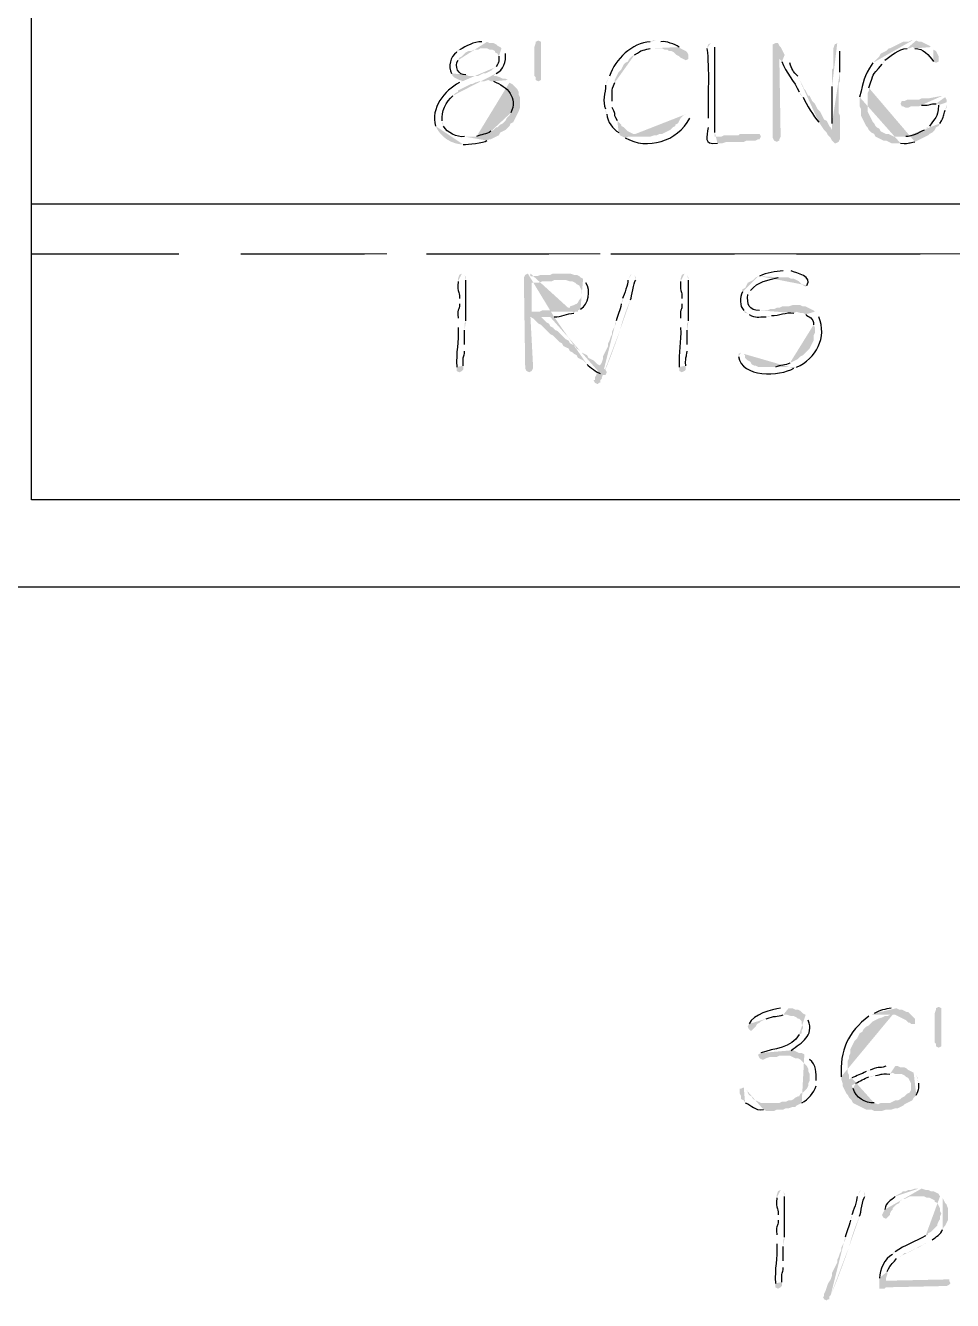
# Model space of a CAD drawing. Header units: inches. Extents: x -167 to 6071, y -6287 to -2731.
# Drawn here: x 644.2 to 681.7, y -5774.5 to -5722.8 of the extents above; entities that cross this region are included whole.
import ezdxf

# ---------------------------------------------------------------- set-up
doc = ezdxf.new("R2010")
doc.units = ezdxf.units.IN
doc.header["$LTSCALE"] = 96
doc.header["$MEASUREMENT"] = 0
doc.linetypes.add('Dash', pattern=[0.225, 0.15, -0.075])
doc.layers.add('Furniture', color=7, linetype='Continuous', lineweight=5, true_color=0x994d00)
doc.layers.add('PDF_Geometry', color=7, linetype='Continuous', true_color=0x4a4a4a)
doc.layers.add('PDF_Solid Fills', color=7, linetype='Continuous')

msp = doc.modelspace()

# ---------------------------------------------------------------- hatches: boundary and pattern name
at = {"layer": 'PDF_Solid Fills', "transparency": 33554559}
h = msp.add_hatch(color=256, dxfattribs=at)
h.paths.add_polyline_path([(662.783, -5723.509), (662.677, -5723.509)], flags=0)
h.paths.add_polyline_path([(661.77, -5723.829), (661.717, -5723.829), (661.663, -5723.935)], flags=0)
h.paths.add_polyline_path([(661.45, -5724.789), (661.503, -5724.895), (662.25, -5724.895), (662.143, -5724.895), (662.037, -5724.842)], flags=0)
h.paths.add_polyline_path([(661.717, -5724.255), (661.77, -5724.149), (661.877, -5724.095), (662.037, -5723.935), (662.143, -5723.882), (662.25, -5723.882), (662.357, -5723.829), (662.517, -5723.829), (662.623, -5723.775), (663.477, -5723.775), (663.423, -5723.722), (663.317, -5723.669), (663.263, -5723.615), (663.157, -5723.562), (662.997, -5723.562), (662.89, -5723.509)], flags=0)
for points in [[(665.077, -5723.722), (665.077, -5725.055), (664.97, -5725.109), (664.863, -5725.055), (664.863, -5724.949), (664.81, -5724.895), (664.81, -5723.722), (664.863, -5723.562), (664.863, -5723.509), (664.97, -5723.455), (665.077, -5723.509)], [(670.73, -5723.775), (669.717, -5723.775), (669.983, -5723.775), (670.09, -5723.829), (670.197, -5723.829), (670.25, -5723.882), (670.357, -5723.882), (670.463, -5723.935), (670.57, -5724.042), (670.677, -5724.095), (670.73, -5724.149), (670.837, -5724.202), (670.943, -5724.255), (671.05, -5724.202), (671.05, -5724.042), (670.997, -5723.935), (670.943, -5723.882), (670.837, -5723.829)], [(674.57, -5723.562), (674.463, -5723.615), (674.463, -5727.402), (674.517, -5727.509), (674.623, -5727.562), (674.73, -5727.509), (674.73, -5727.455), (674.783, -5727.349), (674.73, -5724.149), (674.943, -5724.042), (674.783, -5723.722), (674.73, -5723.669), (674.677, -5723.562)], [(673.77, -5727.242), (673.13, -5727.242), (673.077, -5727.295), (672.49, -5727.295), (672.383, -5727.349), (672.117, -5727.349), (673.983, -5727.349), (673.93, -5727.242), (673.877, -5727.242)], [(665.983, -5732.895), (665.557, -5732.895), (665.45, -5732.949), (665.077, -5732.949), (664.917, -5733.002), (664.65, -5733.002), (666.677, -5733.055), (666.623, -5733.002), (666.517, -5732.949), (666.41, -5732.949), (666.25, -5732.895), (666.143, -5732.895)], [(675.423, -5734.175), (675.263, -5734.175), (675.103, -5734.229), (674.837, -5734.229), (674.73, -5734.282), (674.623, -5734.282), (674.517, -5734.335), (674.357, -5734.335), (674.25, -5734.389), (673.93, -5734.389), (676.117, -5734.389), (676.01, -5734.335), (675.903, -5734.282), (675.797, -5734.229), (675.69, -5734.229), (675.583, -5734.175)], [(681.183, -5762.602), (681.077, -5762.655), (681.077, -5762.709), (681.023, -5762.869), (681.023, -5764.042), (681.077, -5764.095), (681.077, -5764.202), (681.183, -5764.255), (681.29, -5764.202), (681.29, -5762.655)], [(681.503, -5773.642), (679.05, -5773.695), (678.783, -5773.695), (678.783, -5774.015), (678.997, -5774.015), (679.05, -5773.962), (681.45, -5773.909), (681.503, -5773.909), (681.61, -5773.855), (681.663, -5773.802), (681.61, -5773.695), (681.61, -5773.642)]]:
    msp.add_hatch(color=256, dxfattribs=at).paths.add_polyline_path(points)
h = msp.add_hatch(color=256, dxfattribs=at)
h.paths.add_polyline_path([(669.717, -5723.455), (669.61, -5723.455), (669.503, -5723.509)], flags=0)
h.paths.add_polyline_path([(667.85, -5724.895), (667.797, -5725.002), (667.743, -5725.109), (667.69, -5725.269)], flags=0)
h.paths.add_polyline_path([(667.69, -5726.229), (667.69, -5726.335), (667.743, -5726.442)], flags=0)
h.paths.add_polyline_path([(668.223, -5727.189), (668.277, -5727.295), (668.383, -5727.349), (669.397, -5727.349), (669.29, -5727.349), (669.13, -5727.295), (669.023, -5727.295), (668.917, -5727.242), (668.81, -5727.242), (668.703, -5727.189), (668.597, -5727.135), (668.437, -5726.975), (668.33, -5726.922), (668.33, -5726.869), (668.17, -5726.709)], flags=0)
h.paths.add_polyline_path([(667.957, -5726.175), (667.957, -5725.909)], flags=0)
h.paths.add_polyline_path([(668.063, -5725.162), (668.063, -5725.055), (668.17, -5724.842), (668.223, -5724.735), (668.33, -5724.629), (668.383, -5724.522), (668.437, -5724.415), (668.49, -5724.362), (668.597, -5724.309), (668.65, -5724.202), (668.757, -5724.095), (668.863, -5724.042)], flags=0)
h.paths.add_polyline_path([(669.503, -5723.775), (670.73, -5723.775), (670.677, -5723.722)], flags=0)
h.paths.add_polyline_path([(669.93, -5723.509), (669.823, -5723.455)], flags=0)
h = msp.add_hatch(color=256, dxfattribs=at)
h.paths.add_polyline_path([(680.117, -5723.455), (680.063, -5723.455), (679.957, -5723.509), (679.743, -5723.509), (679.637, -5723.562), (679.53, -5723.615), (679.423, -5723.669), (679.317, -5723.722), (679.21, -5723.775), (679.157, -5723.775), (679.05, -5723.882), (678.943, -5723.935), (678.837, -5723.989), (678.783, -5724.095), (678.677, -5724.202), (678.623, -5724.255), (678.517, -5724.362)], flags=0)
h.paths.add_polyline_path([(677.983, -5725.749), (677.983, -5726.122), (678.037, -5726.229), (678.037, -5726.495), (678.143, -5726.709), (678.197, -5726.815), (678.25, -5726.922), (678.303, -5726.975), (678.357, -5727.082), (678.463, -5727.189), (678.57, -5727.242), (678.623, -5727.349), (678.837, -5727.455), (678.943, -5727.509), (679.05, -5727.509), (679.157, -5727.562), (679.263, -5727.615), (679.637, -5727.615)], flags=0)
h.paths.add_polyline_path([(680.223, -5727.562), (680.33, -5727.509), (680.437, -5727.455), (680.543, -5727.402), (680.65, -5727.349), (679.37, -5727.349), (679.263, -5727.295), (679.157, -5727.242), (679.05, -5727.242), (678.943, -5727.189), (678.837, -5727.135), (678.783, -5727.029), (678.677, -5726.975), (678.623, -5726.922), (678.57, -5726.815), (678.517, -5726.762), (678.463, -5726.655), (678.41, -5726.549), (678.357, -5726.442), (678.303, -5726.335), (678.303, -5725.589), (678.357, -5725.482), (678.357, -5725.375)], flags=0)
h.paths.add_polyline_path([(678.89, -5724.415), (678.943, -5724.362), (678.997, -5724.255)], flags=0)
h.paths.add_polyline_path([(679.903, -5723.775), (680.01, -5723.775), (680.117, -5723.722), (680.863, -5723.722), (680.81, -5723.669), (680.703, -5723.615), (680.597, -5723.562), (680.49, -5723.509), (680.383, -5723.509), (680.277, -5723.455)], flags=0)
h = msp.add_hatch(color=256, dxfattribs=at)
h.paths.add_polyline_path([(663.477, -5723.775), (662.73, -5723.775), (662.89, -5723.775), (662.997, -5723.829), (663.103, -5723.829), (663.21, -5723.882), (663.21, -5723.935), (663.317, -5723.989), (663.37, -5724.095)], flags=0)
h.paths.add_polyline_path([(663.263, -5724.522), (663.157, -5724.575), (663.05, -5724.682), (662.943, -5724.735), (662.837, -5724.789), (662.73, -5724.789), (662.517, -5724.895), (661.503, -5724.895), (661.557, -5724.949), (661.663, -5725.002), (661.77, -5725.055), (661.93, -5725.109), (661.877, -5725.109), (661.77, -5725.162)], flags=0)
h.paths.add_polyline_path([(660.81, -5726.922, 0.291201), (661.93, -5727.669)], flags=0)
h.paths.add_polyline_path([(662.89, -5727.509), (662.997, -5727.455), (663.05, -5727.455), (663.157, -5727.402), (662.09, -5727.349), (661.983, -5727.349)], flags=0)
h.paths.add_polyline_path([(661.13, -5726.922), (661.077, -5726.815), (661.077, -5726.709)], flags=0)
h.paths.add_polyline_path([(661.503, -5725.695), (661.61, -5725.589), (661.717, -5725.535), (661.717, -5725.482), (661.823, -5725.429), (661.93, -5725.375), (662.143, -5725.269), (662.25, -5725.215), (662.303, -5725.215), (662.41, -5725.162), (662.57, -5725.109), (662.783, -5725.109), (662.943, -5725.055), (663.743, -5725.055), (663.637, -5725.002), (663.53, -5725.002), (663.423, -5724.949), (663.263, -5724.895), (663.157, -5724.895), (663.263, -5724.789)], flags=0)
h.paths.add_polyline_path([(663.637, -5723.989), (663.583, -5723.882)], flags=0)
h = msp.add_hatch(color=256, dxfattribs=at)
h.paths.add_polyline_path([(671.957, -5723.562), (671.85, -5723.615), (671.797, -5723.775)], flags=0)
h.paths.add_polyline_path([(671.85, -5726.602), (671.85, -5726.975)], flags=0)
h.paths.add_polyline_path([(672.223, -5727.615), (672.437, -5727.615), (672.597, -5727.562), (673.29, -5727.562), (673.397, -5727.509), (673.77, -5727.509), (673.877, -5727.455), (673.93, -5727.455), (673.983, -5727.349), (672.117, -5727.349), (672.117, -5727.189)], flags=0)
h.paths.add_polyline_path([(672.117, -5723.722), (672.063, -5723.615)], flags=0)
h = msp.add_hatch(color=256, dxfattribs=at)
h.paths.add_polyline_path([(674.943, -5724.042), (674.73, -5724.149), (674.73, -5724.202), (674.837, -5724.309)], flags=0)
h.paths.add_polyline_path([(675.53, -5725.535), (675.583, -5725.642), (675.69, -5725.749)], flags=0)
h.paths.add_polyline_path([(676.33, -5726.762), (676.437, -5726.922), (676.543, -5727.082), (676.863, -5727.082), (676.81, -5726.975), (676.757, -5726.922), (676.703, -5726.815), (676.65, -5726.709), (676.543, -5726.655), (676.49, -5726.549), (676.437, -5726.442), (676.383, -5726.335), (676.277, -5726.229), (676.223, -5726.122), (676.17, -5726.015), (676.063, -5725.909), (675.957, -5725.695), (675.903, -5725.695), (675.85, -5725.589), (675.797, -5725.482), (675.743, -5725.429), (675.69, -5725.322), (675.637, -5725.215), (675.583, -5725.109), (675.53, -5725.002), (675.477, -5724.895)], flags=0)
h.paths.add_polyline_path([(675.157, -5724.362), (675.103, -5724.255), (675.05, -5724.149)], flags=0)
h = msp.add_hatch(color=256, dxfattribs=at)
h.paths.add_polyline_path([(677.077, -5723.562), (676.97, -5723.615), (676.917, -5723.775), (676.917, -5724.575), (676.863, -5724.629), (676.863, -5725.322)], flags=0)
h.paths.add_polyline_path([(676.863, -5726.815), (676.863, -5727.082), (676.543, -5727.082), (676.65, -5727.189), (676.703, -5727.295), (676.81, -5727.402), (676.863, -5727.509), (676.97, -5727.615), (677.023, -5727.615), (677.13, -5727.562), (677.183, -5727.455), (677.183, -5726.495), (677.13, -5726.389), (677.13, -5725.215), (677.183, -5725.109), (677.183, -5724.735)], flags=0)
h.paths.add_polyline_path([(677.183, -5723.882), (677.183, -5723.615)], flags=0)
h = msp.add_hatch(color=256, dxfattribs=at)
h.paths.add_polyline_path([(680.863, -5723.722), (680.117, -5723.722), (680.223, -5723.775)], flags=0)
h.paths.add_polyline_path([(680.97, -5724.309), (681.077, -5724.362), (681.183, -5724.309), (681.183, -5724.095), (681.13, -5723.989), (681.077, -5723.882), (680.97, -5723.829)], flags=0)
h = msp.add_hatch(color=256, dxfattribs=at)
h.paths.add_polyline_path([(663.743, -5725.055), (662.943, -5725.055), (663.05, -5725.109), (663.157, -5725.109)], flags=0)
h.paths.add_polyline_path([(663.85, -5726.389), (663.797, -5726.495), (663.743, -5726.549), (663.69, -5726.602), (663.637, -5726.709), (663.53, -5726.815), (663.423, -5726.869), (663.317, -5726.975), (663.263, -5726.975), (663.157, -5727.082), (663.05, -5727.135)], flags=0)
h.paths.add_polyline_path([(662.463, -5727.349), (662.09, -5727.349), (663.157, -5727.402), (663.263, -5727.349), (663.37, -5727.295), (663.423, -5727.189), (663.53, -5727.135), (663.637, -5727.082), (663.743, -5726.975), (663.797, -5726.922), (663.85, -5726.815), (663.957, -5726.762), (664.063, -5726.549), (664.17, -5726.335), (664.223, -5726.175), (664.223, -5725.749), (664.17, -5725.642), (664.17, -5725.535), (664.117, -5725.429), (664.01, -5725.322), (663.957, -5725.269), (663.903, -5725.215), (663.797, -5725.162)], flags=0)
h = msp.add_hatch(color=256, dxfattribs=at)
h.paths.add_polyline_path([(681.343, -5725.695), (680.757, -5725.802), (680.49, -5725.802), (680.383, -5725.855), (679.903, -5725.855), (679.797, -5725.909), (679.69, -5725.909), (679.637, -5726.015), (679.69, -5726.122), (679.743, -5726.122), (679.85, -5726.175), (679.957, -5726.175), (680.063, -5726.122), (680.383, -5726.122), (680.49, -5726.069)], flags=0)
h.paths.add_polyline_path([(681.077, -5726.015), (681.183, -5726.015), (681.503, -5725.962), (681.503, -5725.855), (681.45, -5725.749)], flags=0)
h = msp.add_hatch(color=256, dxfattribs=at)
h.paths.add_polyline_path([(681.503, -5725.962), (681.183, -5726.015), (681.183, -5726.069)], flags=0)
h.paths.add_polyline_path([(680.81, -5726.922), (680.703, -5726.975), (680.703, -5727.029), (680.597, -5727.082)], flags=0)
h.paths.add_polyline_path([(679.85, -5727.349), (679.69, -5727.349), (680.65, -5727.349), (680.757, -5727.295), (680.81, -5727.242), (680.917, -5727.189), (681.023, -5727.082), (681.077, -5726.975), (681.183, -5726.922), (681.237, -5726.815)], flags=0)
h.paths.add_polyline_path([(681.45, -5726.282), (681.503, -5726.175), (681.503, -5726.069)], flags=0)
h = msp.add_hatch(color=256, dxfattribs=at)
h.paths.add_polyline_path([(670.943, -5726.442), (670.837, -5726.495), (670.73, -5726.602), (670.677, -5726.709), (670.623, -5726.815), (670.517, -5726.869), (670.517, -5726.922), (670.41, -5726.975), (670.303, -5727.082), (670.197, -5727.135), (670.09, -5727.189), (669.983, -5727.242), (669.877, -5727.242), (669.77, -5727.295), (669.663, -5727.295), (669.503, -5727.349), (668.383, -5727.349), (668.49, -5727.402)], flags=0)
h.paths.add_polyline_path([(671.103, -5726.602), (671.05, -5726.495)], flags=0)
h = msp.add_hatch(color=256, dxfattribs=at)
h.paths.add_polyline_path([(674.943, -5732.789), (674.89, -5732.789)], flags=0)
h.paths.add_polyline_path([(673.93, -5733.002), (673.877, -5733.002), (674.943, -5733.055), (675.103, -5733.055), (675.21, -5733.109), (675.317, -5733.109), (675.423, -5733.162), (675.53, -5733.215), (675.637, -5733.322), (675.69, -5733.322), (675.69, -5733.375), (675.797, -5733.429), (675.85, -5733.375)], flags=0)
h.paths.add_polyline_path([(675.21, -5732.789), (675.05, -5732.789)], flags=0)
h = msp.add_hatch(color=256, dxfattribs=at)
h.paths.add_polyline_path([(661.877, -5732.895), (661.77, -5732.949), (661.717, -5733.109), (661.717, -5733.215)], flags=0)
h.paths.add_polyline_path([(661.77, -5733.909), (661.77, -5734.122)], flags=0)
h.paths.add_polyline_path([(661.717, -5734.709), (661.717, -5735.082)], flags=0)
h.paths.add_polyline_path([(661.663, -5736.682), (661.663, -5736.842), (661.77, -5736.895), (661.877, -5736.842), (661.93, -5736.789), (661.93, -5736.629)], flags=0)
h.paths.add_polyline_path([(661.983, -5736.042), (661.983, -5735.775)], flags=0)
h.paths.add_polyline_path([(661.983, -5735.189), (661.983, -5734.922), (662.037, -5734.815)], flags=0)
h.paths.add_polyline_path([(662.037, -5733.162), (662.037, -5733.055), (661.983, -5732.949)], flags=0)
h = msp.add_hatch(color=256, dxfattribs=at)
h.paths.add_polyline_path([(664.543, -5732.895), (664.437, -5732.949), (664.383, -5733.055), (664.437, -5736.682), (664.437, -5736.735), (664.49, -5736.842), (664.597, -5736.895), (664.703, -5736.842), (664.757, -5736.735), (664.757, -5736.682), (664.65, -5734.655), (665.61, -5734.655)], flags=0)
h.paths.add_polyline_path([(666.41, -5734.495), (666.463, -5734.442), (664.703, -5734.442), (664.703, -5733.269), (664.97, -5733.269), (665.13, -5733.215), (665.503, -5733.215), (665.61, -5733.162), (665.983, -5733.162), (666.783, -5733.109), (666.677, -5733.055), (664.65, -5733.002), (664.65, -5732.895)], flags=0)
h = msp.add_hatch(color=256, dxfattribs=at)
h.paths.add_polyline_path([(666.783, -5733.109), (665.983, -5733.162), (666.09, -5733.162), (666.25, -5733.215), (666.357, -5733.215), (666.463, -5733.269), (666.517, -5733.322), (666.623, -5733.375), (666.73, -5733.589), (666.73, -5733.802), (666.677, -5733.909), (666.623, -5733.962), (666.57, -5734.069), (666.517, -5734.122), (666.41, -5734.175), (666.25, -5734.229), (666.25, -5734.282), (666.09, -5734.282), (665.983, -5734.335), (665.77, -5734.335), (665.663, -5734.389), (665.13, -5734.389), (665.023, -5734.442), (664.703, -5734.442), (666.57, -5734.442), (666.57, -5734.389), (666.677, -5734.335)], flags=0)
h.paths.add_polyline_path([(666.89, -5733.269), (666.837, -5733.162)], flags=0)
h = msp.add_hatch(color=256, dxfattribs=at)
h.paths.add_polyline_path([(668.757, -5732.895), (668.703, -5732.949), (668.65, -5733.055), (668.597, -5733.162)], flags=0)
h.paths.add_polyline_path([(668.383, -5733.909), (668.383, -5734.015), (668.33, -5734.122)], flags=0)
h.paths.add_polyline_path([(668.117, -5734.815), (668.117, -5734.922), (668.063, -5735.029), (667.957, -5735.242), (667.957, -5735.349), (667.903, -5735.455), (667.85, -5735.615), (667.797, -5735.722), (667.797, -5735.829), (667.743, -5735.935), (667.69, -5736.042), (667.637, -5736.149), (667.583, -5736.255), (667.583, -5736.362), (667.53, -5736.522), (667.423, -5736.682), (667.37, -5736.842), (667.317, -5737.002), (667.263, -5737.109), (667.263, -5737.215), (667.21, -5737.215), (667.263, -5737.322), (667.37, -5737.375), (667.423, -5737.322), (667.477, -5737.322), (667.477, -5737.215), (667.53, -5737.162)], flags=0)
h.paths.add_polyline_path([(667.53, -5737.162, 0.021773), (668.277, -5735.189)], flags=0)
h.paths.add_polyline_path([(668.703, -5733.962, 0.041027), (668.277, -5735.189)], flags=0)
h.paths.add_polyline_path([(668.917, -5733.162), (668.917, -5733.055), (668.863, -5732.949)], flags=0)
h = msp.add_hatch(color=256, dxfattribs=at)
h.paths.add_polyline_path([(670.89, -5732.895), (670.783, -5732.949), (670.73, -5733.109), (670.73, -5733.215)], flags=0)
h.paths.add_polyline_path([(670.783, -5733.909), (670.783, -5734.122)], flags=0)
h.paths.add_polyline_path([(670.73, -5734.709), (670.73, -5735.082)], flags=0)
h.paths.add_polyline_path([(670.677, -5736.682), (670.677, -5736.842), (670.783, -5736.895), (670.89, -5736.842), (670.943, -5736.789), (670.943, -5736.629)], flags=0)
h.paths.add_polyline_path([(670.997, -5736.042), (670.997, -5735.775)], flags=0)
h.paths.add_polyline_path([(670.997, -5735.189), (670.997, -5734.922), (671.05, -5734.815)], flags=0)
h.paths.add_polyline_path([(671.05, -5733.162), (671.05, -5733.055), (670.997, -5732.949)], flags=0)
h = msp.add_hatch(color=256, dxfattribs=at)
h.paths.add_polyline_path([(673.877, -5733.002), (673.77, -5733.055), (673.663, -5733.162), (673.45, -5733.269), (673.397, -5733.375), (673.343, -5733.482), (673.237, -5733.535), (673.237, -5733.642)], flags=0)
h.paths.add_polyline_path([(673.29, -5734.389), (673.343, -5734.495), (673.397, -5734.495), (673.503, -5734.549)], flags=0)
h.paths.add_polyline_path([(674.197, -5734.655), (674.303, -5734.655), (674.41, -5734.602)], flags=0)
h.paths.add_polyline_path([(675.317, -5734.495), (675.423, -5734.442), (676.17, -5734.442), (676.117, -5734.389), (673.93, -5734.389)], flags=0)
h.paths.add_polyline_path([(673.45, -5733.749), (673.503, -5733.642), (673.557, -5733.589)], flags=0)
h.paths.add_polyline_path([(674.677, -5733.055), (674.943, -5733.055)], flags=0)
h = msp.add_hatch(color=256, dxfattribs=at)
h.paths.add_polyline_path([(665.61, -5734.655), (664.65, -5734.655), (664.757, -5734.709), (664.97, -5734.922), (665.077, -5734.975), (665.183, -5735.082), (665.29, -5735.189), (665.343, -5735.242), (665.45, -5735.349), (665.557, -5735.402), (665.823, -5735.669), (665.93, -5735.722), (665.983, -5735.829), (666.197, -5735.935), (666.25, -5736.042), (666.357, -5736.095), (666.41, -5736.149), (666.517, -5736.202), (666.57, -5736.309), (666.677, -5736.362), (666.783, -5736.415), (666.943, -5736.575)], flags=0)
h.paths.add_polyline_path([(667.477, -5736.949), (667.53, -5737.002), (667.69, -5737.002), (667.743, -5736.895), (667.69, -5736.789), (667.583, -5736.735), (667.477, -5736.629), (667.37, -5736.575), (667.21, -5736.415), (667.103, -5736.362), (666.997, -5736.309), (666.943, -5736.202), (666.837, -5736.149), (666.73, -5736.095), (666.623, -5735.989), (666.517, -5735.935), (666.463, -5735.829), (666.25, -5735.722), (666.197, -5735.615), (666.09, -5735.562), (666.037, -5735.509), (665.93, -5735.402), (665.877, -5735.349), (665.77, -5735.242), (665.663, -5735.189), (665.557, -5735.082), (665.45, -5735.029), (665.397, -5734.922), (665.29, -5734.869), (665.183, -5734.762), (665.077, -5734.655), (665.45, -5734.655)], flags=0)
h = msp.add_hatch(color=256, dxfattribs=at)
h.paths.add_polyline_path([(676.17, -5734.442), (675.423, -5734.442), (675.583, -5734.495), (675.69, -5734.495), (675.797, -5734.549)], flags=0)
h.paths.add_polyline_path([(676.117, -5734.975), (676.17, -5735.082), (676.17, -5735.295), (676.117, -5735.402), (676.117, -5735.615), (676.063, -5735.722), (676.01, -5735.829), (675.957, -5735.935), (675.69, -5736.202), (675.583, -5736.255), (675.53, -5736.309), (675.477, -5736.362), (675.37, -5736.415), (675.263, -5736.469), (675.157, -5736.522)], flags=0)
h.paths.add_polyline_path([(674.57, -5736.682), (674.197, -5736.682), (675.423, -5736.682)], flags=0)
h.paths.add_polyline_path([(676.33, -5734.655), (676.223, -5734.549)], flags=0)
h = msp.add_hatch(color=256, dxfattribs=at)
h.paths.add_polyline_path([(673.183, -5736.095), (673.077, -5736.149), (673.077, -5736.255)], flags=0)
h.paths.add_polyline_path([(675.317, -5736.735), (675.423, -5736.682), (673.877, -5736.682), (673.77, -5736.629), (673.717, -5736.629), (673.61, -5736.575), (673.557, -5736.469), (673.45, -5736.415), (673.343, -5736.309), (673.343, -5736.202), (673.29, -5736.149)], flags=0)
h = msp.add_hatch(color=256, dxfattribs=at)
h.paths.add_polyline_path([(674.943, -5762.655), (674.783, -5762.655)], flags=0)
h.paths.add_polyline_path([(673.503, -5763.295), (673.45, -5763.402), (673.503, -5763.509), (673.557, -5763.562), (673.61, -5763.562), (673.717, -5763.455), (673.77, -5763.402), (673.823, -5763.295), (673.93, -5763.242), (673.983, -5763.189), (674.09, -5763.135), (674.197, -5763.082)], flags=0)
h.paths.add_polyline_path([(674.89, -5762.922), (675.797, -5762.922), (675.69, -5762.869), (675.637, -5762.815), (675.583, -5762.762), (675.477, -5762.709), (675.37, -5762.709), (675.263, -5762.655), (675.103, -5762.655)], flags=0)
h = msp.add_hatch(color=256, dxfattribs=at)
h.paths.add_polyline_path([(679.317, -5762.655), (679.263, -5762.655)], flags=0)
h.paths.add_polyline_path([(678.57, -5762.869), (678.463, -5762.922), (679.423, -5762.922), (679.743, -5763.082), (679.85, -5763.135), (679.957, -5763.242), (680.01, -5763.242), (680.063, -5763.295), (680.223, -5763.295), (680.223, -5763.082), (680.17, -5763.029), (680.063, -5762.922), (679.957, -5762.815), (679.903, -5762.815), (679.69, -5762.709), (679.583, -5762.709), (679.477, -5762.655)], flags=0)
h = msp.add_hatch(color=256, dxfattribs=at)
h.paths.add_polyline_path([(675.797, -5762.922), (674.997, -5762.922), (675.05, -5762.922), (675.21, -5762.975), (675.317, -5762.975), (675.423, -5763.029), (675.477, -5763.082), (675.53, -5763.082), (675.637, -5763.189), (675.637, -5763.295), (675.69, -5763.402), (675.69, -5763.455), (675.637, -5763.562), (675.637, -5763.669), (675.53, -5763.722)], flags=0)
h.paths.add_polyline_path([(673.983, -5764.469), (673.877, -5764.522), (673.877, -5764.575), (673.93, -5764.682), (674.037, -5764.735), (674.09, -5764.735), (674.197, -5764.682), (674.357, -5764.629), (674.623, -5764.629), (674.73, -5764.575), (674.943, -5764.575), (675.743, -5764.522), (675.637, -5764.469), (675.53, -5764.469), (675.423, -5764.415), (675.317, -5764.362), (675.157, -5764.362), (675.21, -5764.362)], flags=0)
h.paths.add_polyline_path([(675.903, -5763.135), (675.85, -5763.029)], flags=0)
h = msp.add_hatch(color=256, dxfattribs=at)
h.paths.add_polyline_path([(678.463, -5762.922), (678.357, -5762.975)], flags=0)
h.paths.add_polyline_path([(677.237, -5765.429), (677.237, -5765.535), (677.557, -5765.535), (677.557, -5765.375), (677.503, -5765.269), (677.503, -5764.789), (677.557, -5764.682), (677.557, -5764.575), (677.61, -5764.469), (677.61, -5764.309), (677.663, -5764.202), (677.717, -5764.095), (677.77, -5763.989), (677.877, -5763.882), (677.93, -5763.775), (677.983, -5763.669), (678.09, -5763.615), (678.143, -5763.509), (678.25, -5763.402), (678.357, -5763.349), (678.463, -5763.242), (678.517, -5763.189), (678.623, -5763.135), (678.73, -5763.082), (678.89, -5763.029), (678.997, -5762.975), (679.103, -5762.975), (679.21, -5762.922), (679.317, -5762.922)], flags=0)
h = msp.add_hatch(color=256, dxfattribs=at)
h.paths.add_polyline_path([(675.743, -5764.522), (674.943, -5764.575), (675.157, -5764.575), (675.263, -5764.629), (675.37, -5764.682), (675.477, -5764.682), (675.583, -5764.735), (675.69, -5764.842), (675.743, -5764.895), (675.85, -5765.002), (675.903, -5765.109), (675.903, -5765.215), (675.957, -5765.322), (675.957, -5765.589), (675.903, -5765.695), (675.903, -5765.802), (675.85, -5765.909), (675.797, -5765.962), (675.69, -5766.069), (675.583, -5766.122), (675.53, -5766.229), (675.477, -5766.229), (675.37, -5766.282), (675.317, -5766.335), (675.21, -5766.389), (675.103, -5766.389), (674.997, -5766.442), (674.837, -5766.442), (674.73, -5766.495), (674.357, -5766.495), (675.53, -5766.549), (675.637, -5766.495)], flags=0)
h.paths.add_polyline_path([(676.223, -5765.802), (676.223, -5765.589)], flags=0)
h.paths.add_polyline_path([(675.957, -5764.735), (675.903, -5764.682), (675.85, -5764.629)], flags=0)
h = msp.add_hatch(color=256, dxfattribs=at)
h.paths.add_polyline_path([(679.263, -5765.002), (679.05, -5765.002)], flags=0)
h.paths.add_polyline_path([(678.41, -5765.162), (678.357, -5765.162), (678.25, -5765.215)], flags=0)
h.paths.add_polyline_path([(677.663, -5765.482), (677.557, -5765.535), (677.237, -5765.535), (677.29, -5765.695), (677.29, -5765.802), (677.397, -5766.015), (677.45, -5766.122), (677.503, -5766.175), (677.557, -5766.282), (677.61, -5766.335), (677.663, -5766.389), (677.717, -5766.495), (677.823, -5766.549), (678.73, -5766.549), (678.57, -5766.495)], flags=0)
h.paths.add_polyline_path([(677.717, -5765.909), (677.663, -5765.802), (677.717, -5765.749), (677.823, -5765.695)], flags=0)
h.paths.add_polyline_path([(678.357, -5765.429), (678.463, -5765.429), (678.623, -5765.375)], flags=0)
h.paths.add_polyline_path([(679.21, -5765.322), (679.317, -5765.269), (680.17, -5765.269), (680.063, -5765.215), (679.957, -5765.162), (679.903, -5765.109), (679.797, -5765.055), (679.637, -5765.055), (679.53, -5765.002), (679.423, -5765.002)], flags=0)
h = msp.add_hatch(color=256, dxfattribs=at)
h.paths.add_polyline_path([(680.17, -5765.269), (679.317, -5765.269), (679.423, -5765.322), (679.69, -5765.322), (679.797, -5765.375), (679.85, -5765.429), (679.957, -5765.482), (680.063, -5765.695), (680.063, -5765.962), (680.01, -5766.069), (679.903, -5766.122), (679.797, -5766.229), (679.69, -5766.282), (679.637, -5766.335), (679.53, -5766.389), (679.423, -5766.389), (679.21, -5766.495), (678.837, -5766.495), (678.73, -5766.549), (677.823, -5766.549), (678.25, -5766.762), (678.463, -5766.762), (678.57, -5766.815), (678.89, -5766.815), (679.05, -5766.762), (679.263, -5766.762), (679.423, -5766.709), (679.53, -5766.709), (679.743, -5766.602), (679.797, -5766.549), (680.117, -5766.389), (680.17, -5766.282), (680.277, -5766.175)], flags=0)
h.paths.add_polyline_path([(680.383, -5765.695), (680.33, -5765.589), (680.33, -5765.482), (680.277, -5765.375)], flags=0)
h = msp.add_hatch(color=256, dxfattribs=at)
h.paths.add_polyline_path([(673.29, -5765.855), (673.183, -5765.909), (673.13, -5765.909), (673.13, -5766.122), (673.183, -5766.229), (673.183, -5766.335), (673.29, -5766.389), (673.343, -5766.495)], flags=0)
h.paths.add_polyline_path([(674.09, -5766.762), (674.197, -5766.815), (674.517, -5766.815), (674.623, -5766.762), (674.89, -5766.762), (674.997, -5766.709), (675.103, -5766.709), (675.263, -5766.655), (675.37, -5766.655), (675.423, -5766.602), (675.53, -5766.549), (674.357, -5766.495), (673.983, -5766.495), (673.663, -5766.335), (673.61, -5766.229), (673.503, -5766.175), (673.45, -5766.069), (673.45, -5766.015), (673.343, -5765.909)], flags=0)
h = msp.add_hatch(color=256, dxfattribs=at)
h.paths.add_polyline_path([(680.383, -5769.962), (680.223, -5769.962), (680.063, -5770.015), (679.957, -5770.015), (679.85, -5770.069), (679.743, -5770.069), (679.69, -5770.122), (679.477, -5770.229), (679.423, -5770.282)], flags=0)
h.paths.add_polyline_path([(678.997, -5770.815), (678.943, -5770.922), (678.89, -5771.029), (678.943, -5771.135), (679.05, -5771.189), (679.103, -5771.135), (679.21, -5771.029), (679.21, -5770.975), (679.263, -5770.869), (679.317, -5770.815), (679.317, -5770.762), (679.37, -5770.709), (679.477, -5770.602), (679.583, -5770.549), (679.637, -5770.442), (679.743, -5770.389), (679.797, -5770.389), (680.01, -5770.282), (681.237, -5770.282), (681.183, -5770.175), (680.97, -5770.069), (680.863, -5770.069), (680.757, -5770.015), (680.65, -5770.015), (680.49, -5769.962)], flags=0)
h = msp.add_hatch(color=256, dxfattribs=at)
h.paths.add_polyline_path([(674.783, -5770.015), (674.677, -5770.069), (674.623, -5770.229), (674.623, -5770.335)], flags=0)
h.paths.add_polyline_path([(674.677, -5771.029), (674.677, -5771.242)], flags=0)
h.paths.add_polyline_path([(674.623, -5771.829), (674.623, -5772.202)], flags=0)
h.paths.add_polyline_path([(674.57, -5773.802), (674.57, -5773.962), (674.677, -5774.015), (674.783, -5773.962), (674.837, -5773.909), (674.837, -5773.749)], flags=0)
h.paths.add_polyline_path([(674.89, -5773.162), (674.89, -5772.895)], flags=0)
h.paths.add_polyline_path([(674.89, -5772.309), (674.89, -5772.042), (674.943, -5771.935)], flags=0)
h.paths.add_polyline_path([(674.943, -5770.282), (674.943, -5770.175), (674.89, -5770.069)], flags=0)
h = msp.add_hatch(color=256, dxfattribs=at)
h.paths.add_polyline_path([(678.037, -5770.015), (677.983, -5770.069), (677.93, -5770.175), (677.877, -5770.282)], flags=0)
h.paths.add_polyline_path([(677.663, -5771.029), (677.663, -5771.135), (677.61, -5771.242)], flags=0)
h.paths.add_polyline_path([(677.397, -5771.935), (677.397, -5772.042), (677.29, -5772.255), (677.237, -5772.362), (677.237, -5772.469), (677.183, -5772.575), (677.13, -5772.735), (677.077, -5772.842), (677.077, -5772.949), (677.023, -5773.055), (676.97, -5773.162), (676.917, -5773.269), (676.863, -5773.375), (676.863, -5773.482), (676.81, -5773.642), (676.703, -5773.802), (676.65, -5773.962), (676.597, -5774.122), (676.543, -5774.229), (676.543, -5774.335), (676.49, -5774.335), (676.543, -5774.442), (676.65, -5774.495), (676.703, -5774.442), (676.757, -5774.442), (676.757, -5774.335), (676.81, -5774.282)], flags=0)
h.paths.add_polyline_path([(676.81, -5774.282, 0.021662), (677.557, -5772.309)], flags=0)
h.paths.add_polyline_path([(677.983, -5771.082, 0.041027), (677.557, -5772.309)], flags=0)
h.paths.add_polyline_path([(678.197, -5770.282), (678.197, -5770.175), (678.143, -5770.069)], flags=0)
h = msp.add_hatch(color=256, dxfattribs=at)
h.paths.add_polyline_path([(681.237, -5770.282), (680.383, -5770.282), (680.597, -5770.282), (680.703, -5770.335), (680.81, -5770.335), (681.023, -5770.442), (681.023, -5770.495), (681.13, -5770.549), (681.183, -5770.655), (681.237, -5770.762), (681.237, -5770.869), (681.29, -5770.975), (681.237, -5771.082), (681.237, -5771.189), (681.183, -5771.295), (681.13, -5771.402), (681.13, -5771.455), (681.023, -5771.562), (680.97, -5771.615), (680.863, -5771.722), (680.757, -5771.775), (680.757, -5771.829), (680.65, -5771.882)], flags=0)
h.paths.add_polyline_path([(679.423, -5772.522), (679.37, -5772.522), (679.317, -5772.629)], flags=0)
h.paths.add_polyline_path([(678.783, -5773.589), (678.783, -5773.695), (679.05, -5773.695), (679.05, -5773.589), (679.103, -5773.429), (679.103, -5773.322)], flags=0)
h.paths.add_polyline_path([(679.477, -5772.789), (679.69, -5772.682), (679.797, -5772.575), (679.903, -5772.575), (680.01, -5772.522), (680.117, -5772.469), (680.17, -5772.415), (680.33, -5772.362), (680.437, -5772.309), (680.597, -5772.202), (680.917, -5772.042)], flags=0)
h.paths.add_polyline_path([(681.343, -5771.615), (681.397, -5771.509), (681.45, -5771.455), (681.503, -5771.349), (681.557, -5771.242), (681.557, -5770.762), (681.503, -5770.602), (681.45, -5770.549), (681.397, -5770.442), (681.343, -5770.335)], flags=0)

# ---------------------------------------------------------------- linework, layer by layer
at = {"layer": 'Furniture', "transparency": 33554687}
msp.add_lwpolyline([(644.437, -5730.069), (703.903, -5730.069)], dxfattribs=at)
at = {"layer": 'Furniture', "linetype": 'Dash', "ltscale": 0.4, "transparency": 33554687}
msp.add_lwpolyline([(644.437, -5732.095), (703.903, -5732.095)], dxfattribs=at)
at = {"layer": 'PDF_Geometry', "color": 7}
for points in [[(640.917, -5581.109), (640.917, -5745.589), (707.423, -5745.589), (707.423, -5734.069), (711.423, -5734.069), (711.423, -5730.602), (707.423, -5730.602), (707.423, -5714.602), (696.437, -5714.602), (696.437, -5718.069), (703.903, -5718.069), (703.903, -5742.069)], [(703.903, -5718.069), (703.903, -5742.069), (644.437, -5742.069), (644.437, -5718.069), (648.437, -5718.069), (648.437, -5714.602), (648.437, -5690.602)]]:
    msp.add_lwpolyline(points, dxfattribs=at)
at = {"layer": 'PDF_Geometry'}
for points in [[(644.437, -5730.069), (703.903, -5730.069)], [(644.437, -5732.095), (650.41, -5732.095)], [(652.917, -5732.095), (657.93, -5732.095)], [(660.437, -5732.095), (665.397, -5732.095)], [(667.903, -5732.095), (672.917, -5732.095)], [(675.423, -5732.095), (680.437, -5732.095)]]:
    msp.add_lwpolyline(points, dxfattribs=at)
for points in [[(662.677, -5723.509), (662.347, -5723.499), (662.063, -5723.687), (661.77, -5723.829)], [(669.503, -5723.509), (668.751, -5723.559), (668.093, -5724.202), (667.85, -5724.895)], [(670.677, -5723.722), (670.465, -5723.606), (670.17, -5723.472), (669.93, -5723.509)], [(661.663, -5723.935), (661.395, -5724.125), (661.318, -5724.503), (661.45, -5724.789)], [(663.263, -5724.789), (663.571, -5724.661), (663.666, -5724.297), (663.637, -5723.989)], [(668.863, -5724.042), (669.262, -5723.799), (669.07, -5723.889), (669.503, -5723.775)], [(671.797, -5723.775), (671.904, -5724.652), (671.826, -5725.688), (671.85, -5726.602)], [(672.117, -5727.189), (672.117, -5726.033), (672.117, -5724.878), (672.117, -5723.722)], [(677.183, -5724.735), (677.183, -5724.451), (677.183, -5724.167), (677.183, -5723.882)], [(678.997, -5724.255), (679.264, -5724.064), (679.564, -5723.813), (679.903, -5723.775)], [(680.223, -5723.775), (680.556, -5723.775), (680.793, -5724.058), (680.97, -5724.309)], [(662.037, -5724.842), (661.729, -5724.882), (661.553, -5724.491), (661.717, -5724.255)], [(663.37, -5724.095), (663.362, -5724.399), (663.411, -5724.22), (663.263, -5724.522)], [(674.837, -5724.309), (674.983, -5724.743), (675.346, -5725.12), (675.53, -5725.535)], [(675.477, -5724.895), (675.275, -5724.721), (675.243, -5724.615), (675.157, -5724.362)], [(678.517, -5724.362), (678.102, -5724.987), (678.173, -5725.048), (677.983, -5725.749)], [(678.357, -5725.375), (678.59, -5724.713), (678.421, -5724.983), (678.89, -5724.415)], [(661.77, -5725.162), (661.161, -5725.484), (660.588, -5726.199), (660.81, -5726.922)], [(663.157, -5725.109), (663.718, -5725.328), (664.154, -5725.763), (663.85, -5726.389)], [(667.69, -5725.269), (667.69, -5725.581), (667.545, -5725.925), (667.69, -5726.229)], [(667.957, -5725.909), (667.974, -5725.447), (667.894, -5725.583), (668.063, -5725.162)], [(676.863, -5725.322), (676.863, -5725.82), (676.863, -5726.318), (676.863, -5726.815)], [(661.077, -5726.709), (661.026, -5726.336), (661.235, -5725.937), (661.503, -5725.695)], [(675.69, -5725.749), (675.837, -5726.043), (676.111, -5726.529), (676.33, -5726.762)], [(680.49, -5726.069), (680.885, -5726.098), (680.817, -5726.016), (681.077, -5726.015)], [(681.183, -5726.069), (681.11, -5726.678), (681.081, -5726.514), (680.81, -5726.922)], [(667.743, -5726.442), (667.77, -5726.743), (667.984, -5727.041), (668.223, -5727.189)], [(668.17, -5726.709), (667.934, -5726.291), (668.192, -5726.593), (667.957, -5726.175)], [(668.49, -5727.402), (669.374, -5727.905), (670.613, -5727.553), (671.103, -5726.602)], [(681.237, -5726.815), (681.431, -5726.483), (681.348, -5726.52), (681.45, -5726.282)], [(661.983, -5727.349), (661.654, -5727.382), (661.284, -5727.201), (661.13, -5726.922)], [(663.05, -5727.135), (662.857, -5727.265), (662.659, -5727.251), (662.463, -5727.349)], [(671.85, -5726.975), (671.798, -5727.366), (671.627, -5727.695), (672.223, -5727.615)], [(680.597, -5727.082), (680.35, -5727.209), (680.13, -5727.335), (679.85, -5727.349)], [(661.93, -5727.669), (662.111, -5727.677), (662.742, -5727.595), (662.89, -5727.509)], [(679.637, -5727.615), (680.095, -5727.645), (679.942, -5727.58), (680.223, -5727.562)], [(674.783, -5762.655), (674.408, -5762.709), (673.676, -5762.901), (673.503, -5763.295)], [(679.263, -5762.655), (679.028, -5762.685), (678.783, -5762.74), (678.57, -5762.869)], [(674.197, -5763.082), (674.529, -5762.949), (674.638, -5763.011), (674.89, -5762.922)], [(675.21, -5764.362), (675.633, -5764.035), (676.149, -5763.801), (675.903, -5763.135)], [(678.357, -5762.975), (677.512, -5763.628), (677.174, -5764.36), (677.237, -5765.429)], [(675.53, -5763.722), (675.254, -5764.286), (674.481, -5764.271), (673.983, -5764.469)], [(676.223, -5765.589), (676.23, -5765.283), (676.233, -5764.931), (675.957, -5764.735)], [(678.25, -5765.215), (678.03, -5765.341), (677.876, -5765.383), (677.663, -5765.482)], [(679.05, -5765.002), (678.673, -5765.148), (678.911, -5764.943), (678.41, -5765.162)], [(678.623, -5765.375), (678.904, -5765.358), (678.75, -5765.293), (679.21, -5765.322)], [(675.637, -5766.495), (675.907, -5766.349), (676.109, -5766.086), (676.223, -5765.802)], [(677.823, -5765.695), (678.001, -5765.607), (678.179, -5765.518), (678.357, -5765.429)], [(680.277, -5766.175), (680.369, -5765.928), (680.397, -5765.961), (680.383, -5765.695)], [(678.57, -5766.495), (678.201, -5766.518), (677.824, -5766.263), (677.717, -5765.909)], [(673.343, -5766.495), (673.666, -5766.579), (673.687, -5766.816), (674.09, -5766.762)], [(674.623, -5770.335), (674.584, -5770.896), (674.702, -5770.632), (674.677, -5771.029)], [(674.943, -5771.935), (674.943, -5771.384), (674.943, -5770.833), (674.943, -5770.282)], [(677.877, -5770.282), (677.896, -5770.45), (677.721, -5770.857), (677.663, -5771.029)], [(677.983, -5771.082), (678.041, -5770.942), (678.093, -5770.392), (678.197, -5770.282)], [(679.423, -5770.282), (679.233, -5770.48), (679.052, -5770.471), (678.997, -5770.815)], [(674.677, -5771.242), (674.698, -5771.579), (674.592, -5771.314), (674.623, -5771.829)], [(677.61, -5771.242), (677.551, -5771.55), (677.469, -5771.652), (677.397, -5771.935)], [(680.65, -5771.882), (680.254, -5772.105), (679.8, -5772.255), (679.423, -5772.522)], [(680.917, -5772.042), (681.069, -5771.919), (681.27, -5771.815), (681.343, -5771.615)], [(674.623, -5772.202), (674.657, -5772.824), (674.535, -5773.175), (674.57, -5773.802)], [(674.89, -5772.895), (674.89, -5772.7), (674.89, -5772.504), (674.89, -5772.309)], [(679.317, -5772.629), (678.998, -5772.776), (678.787, -5773.259), (678.783, -5773.589)], [(679.103, -5773.322), (679.233, -5772.989), (679.38, -5772.965), (679.477, -5772.789)], [(674.837, -5773.749), (674.807, -5773.29), (674.872, -5773.443), (674.89, -5773.162)]]:
    msp.add_open_spline(points, degree=3, dxfattribs=at)
at = {"layer": 'PDF_Geometry', "color": 7}
for points in [[(674.89, -5732.789), (674.559, -5732.799), (674.23, -5732.864), (673.93, -5733.002)], [(675.85, -5733.375), (676.102, -5733.023), (675.422, -5732.865), (675.21, -5732.789)], [(661.717, -5733.215), (661.678, -5733.777), (661.795, -5733.512), (661.77, -5733.909)], [(662.037, -5734.815), (662.037, -5734.264), (662.037, -5733.713), (662.037, -5733.162)], [(666.677, -5734.335), (667.014, -5734.157), (667.107, -5733.581), (666.89, -5733.269)], [(668.597, -5733.162), (668.615, -5733.332), (668.441, -5733.735), (668.383, -5733.909)], [(668.703, -5733.962), (668.761, -5733.823), (668.813, -5733.271), (668.917, -5733.162)], [(670.73, -5733.215), (670.691, -5733.778), (670.808, -5733.511), (670.783, -5733.909)], [(671.05, -5734.815), (671.05, -5734.264), (671.05, -5733.713), (671.05, -5733.162)], [(673.557, -5733.589), (673.885, -5733.205), (674.241, -5733.169), (674.677, -5733.055)], [(673.237, -5733.642), (673.128, -5733.844), (673.11, -5734.219), (673.29, -5734.389)], [(673.93, -5734.389), (673.489, -5734.407), (673.422, -5734.115), (673.45, -5733.749)], [(661.77, -5734.122), (661.791, -5734.459), (661.685, -5734.194), (661.717, -5734.709)], [(668.33, -5734.122), (668.27, -5734.431), (668.19, -5734.531), (668.117, -5734.815)], [(670.783, -5734.122), (670.805, -5734.46), (670.698, -5734.193), (670.73, -5734.709)], [(665.61, -5734.655), (665.889, -5734.649), (666.139, -5734.517), (666.41, -5734.495)], [(673.503, -5734.549), (673.79, -5734.727), (673.854, -5734.636), (674.197, -5734.655)], [(674.41, -5734.602), (674.719, -5734.607), (675, -5734.45), (675.317, -5734.495)], [(675.423, -5736.682), (676.23, -5736.358), (676.67, -5735.472), (676.33, -5734.655)], [(675.797, -5734.549), (675.878, -5734.652), (676.153, -5734.692), (676.117, -5734.975)], [(661.717, -5735.082), (661.75, -5735.704), (661.629, -5736.055), (661.663, -5736.682)], [(661.983, -5735.775), (661.983, -5735.58), (661.983, -5735.384), (661.983, -5735.189)], [(670.73, -5735.082), (670.764, -5735.703), (670.642, -5736.055), (670.677, -5736.682)], [(670.997, -5735.775), (670.997, -5735.58), (670.997, -5735.384), (670.997, -5735.189)], [(661.93, -5736.629), (661.901, -5736.17), (661.966, -5736.323), (661.983, -5736.042)], [(670.943, -5736.629), (670.914, -5736.17), (670.979, -5736.323), (670.997, -5736.042)], [(673.077, -5736.255), (673.192, -5737.119), (674.747, -5737.061), (675.317, -5736.735)], [(666.943, -5736.575), (667.059, -5736.686), (667.327, -5736.897), (667.477, -5736.949)], [(675.157, -5736.522), (674.972, -5736.615), (674.765, -5736.605), (674.57, -5736.682)]]:
    msp.add_open_spline(points, degree=3, dxfattribs=at)

doc.saveas('drawing.dxf')
